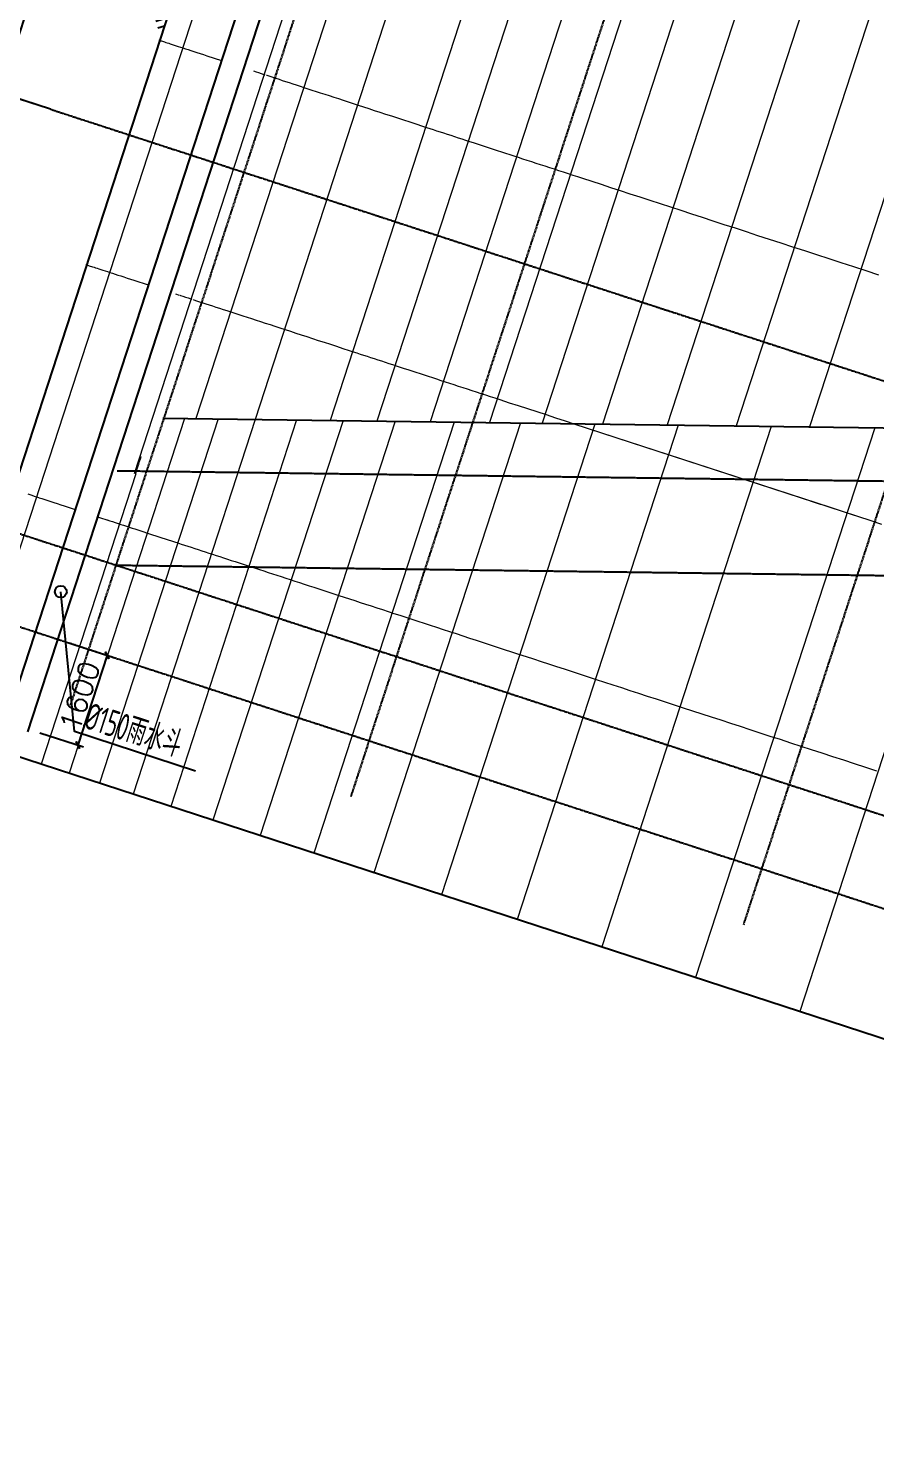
# Model space of a CAD drawing. Header units: millimetres. Extents: x 11677979 to 24947533, y -12764720 to -6308891.
# Drawn here: x 11834077 to 11848448, y -6365012 to -6341176 of the extents above; entities that cross this region are included whole.
import ezdxf
from ezdxf.enums import TextEntityAlignment as Align

# ---------------------------------------------------------------- set-up
doc = ezdxf.new("R2010")
doc.units = ezdxf.units.MM
doc.header["$LTSCALE"] = 10
for name, pattern in [('A2-RG-AXIS$0$CENTER', [2, 1.25, -0.25, 0.25, -0.25]), ('A2-RG-AXIS$0$DOTE', [2.42, 2, -0.2, 0.02, -0.2]), ('A2-RI-F4$0$A2-RG-AXIS$0$CENTER', [2, 1.25, -0.25, 0.25, -0.25]), ('A2-RI-F4$0$A2-RG-AXIS$0$DOTE', [2.42, 2, -0.2, 0.02, -0.2])]:
    doc.linetypes.add(name, pattern=pattern)
for name, color, linetype in [('A2-RG-AXIS$0$A-AXIS', 1, 'Continuous'), ('A2-RG-AXIS$0$A-DIMS-100', 1, 'Continuous'), ('A2-RG-AXIS$0$A-GRID', 1, 'A2-RG-AXIS$0$CENTER'), ('A2-RI-F4$0$$9$$34$A-DIMS-100', 1, 'Continuous'), ('A2-RI-F4$0$A-ROOF-DRAN', 175, 'Continuous'), ('A2-RI-F4$0$A-ROOF-EDGE', 2, 'Continuous'), ('A2-RI-F4$0$A-SYMB', 4, 'Continuous'), ('A2-RI-F4$0$A-SYMB-AREA', 4, 'Continuous'), ('A2-RI-F4$0$A-SYMB-NAME', 4, 'Continuous'), ('A2-RI-F4$0$A2-RG-AXIS$0$A-AXIS', 1, 'Continuous'), ('A2-RI-F4$0$A2-RG-AXIS$0$A-DIMS-100', 1, 'Continuous'), ('A2-RI-F4$0$A2-RG-AXIS$0$A-GRID', 1, 'A2-RI-F4$0$A2-RG-AXIS$0$CENTER')]:
    doc.layers.add(name, color=color, linetype=linetype)
doc.layers.add('A2-RI-F4$0$A-DETL', color=5, linetype='Continuous', lineweight=5)
doc.layers.add('A2-RI-F4$0$A-ROOF-PATT', color=8, linetype='Continuous', lineweight=13)
doc.styles.add('A2-RG-AXIS$0$XD2008', font='hzs.shx', dxfattribs={"width": 0.7, "bigfont": 'hztxt.shx'})
doc.styles.add('A2-RI-F4$0$A2-RG-AXIS$0$XD2008', font='hzs.shx', dxfattribs={"width": 0.7, "bigfont": 'hztxt.shx'})
doc.styles.add('A2-RI-F4$0$ECADI', font='hzs.shx', dxfattribs={"width": 0.7, "bigfont": 'hztxt.shx'})
doc.styles.get("Standard").update_dxf_attribs({"font": 'txt', "bigfont": 'gbcbig.shx'})
doc.dimstyles.new('A2-RG-AXIS$0$XD150', dxfattribs={"dimscale": 300, "dimtxt": 2.5, "dimasz": 1.5, "dimexe": 1, "dimexo": 2, "dimgap": 0.5, "dimtad": 1, "dimdec": 0, "dimdsep": 46, "dimtxsty": 'A2-RG-AXIS$0$XD2008', "dimcen": 2.5, "dimclrt": 4, "dimaunit": 1, "dimadec": 3, "dimazin": 0, "dimtfac": 1, "dimtdec": 0, "dimtmove": 2, "dimatfit": 3, "dimfxl": 0, "dimtolj": 1, "dimtzin": 0, "dimarcsym": 0})
doc.dimstyles.new('A2-RG-AXIS$0$XD150$0', dxfattribs={"dimscale": 150, "dimtxt": 2.5, "dimasz": 1, "dimexe": 1, "dimexo": 2, "dimgap": 0.5, "dimtad": 1, "dimdec": 0, "dimdsep": 46, "dimtxsty": 'A2-RG-AXIS$0$XD2008', "dimblk": 'A2-RG-AXIS$0$_ArchTick', "dimcen": 2.5, "dimclrt": 4, "dimaunit": 1, "dimadec": 0, "dimazin": 0, "dimtfac": 1, "dimtdec": 0, "dimtmove": 2, "dimatfit": 3, "dimfxl": 0, "dimtolj": 1, "dimtzin": 0, "dimarcsym": 0})
doc.dimstyles.new('A2-RI-F4$0$$0$$0$XD100$0', dxfattribs={"dimscale": 100, "dimtxt": 3.5, "dimasz": 1, "dimexe": 1, "dimexo": 2, "dimgap": 0.5, "dimtad": 1, "dimdec": 0, "dimdsep": 46, "dimtxsty": 'Standard', "dimblk1": 'A2-RI-F4$0$$9$$20$_ArchTick', "dimblk2": 'A2-RI-F4$0$$9$$20$_ArchTick', "dimsah": 1, "dimcen": 2.5, "dimclrt": 4, "dimaunit": 1, "dimadec": 0, "dimazin": 0, "dimtfac": 1, "dimtdec": 0, "dimtix": 1, "dimtmove": 2, "dimatfit": 3, "dimfxl": 0, "dimtolj": 1, "dimtzin": 0, "dimarcsym": 0})
doc.dimstyles.new('A2-RI-F4$0$A2-RG-AXIS$0$XD150', dxfattribs={"dimscale": 300, "dimtxt": 2.5, "dimasz": 1.5, "dimexe": 1, "dimexo": 2, "dimgap": 0.5, "dimtad": 1, "dimdec": 0, "dimdsep": 46, "dimtxsty": 'A2-RI-F4$0$A2-RG-AXIS$0$XD2008', "dimcen": 2.5, "dimclrt": 4, "dimaunit": 1, "dimadec": 3, "dimazin": 0, "dimtfac": 1, "dimtdec": 0, "dimtmove": 2, "dimatfit": 3, "dimfxl": 0, "dimtolj": 1, "dimtzin": 0, "dimarcsym": 0})
doc.dimstyles.new('A2-RI-F4$0$A2-RG-AXIS$0$XD150$0', dxfattribs={"dimscale": 150, "dimtxt": 2.5, "dimasz": 1, "dimexe": 1, "dimexo": 2, "dimgap": 0.5, "dimtad": 1, "dimdec": 0, "dimdsep": 46, "dimtxsty": 'A2-RI-F4$0$A2-RG-AXIS$0$XD2008', "dimblk": 'A2-RI-F4$0$A2-RG-AXIS$0$_ArchTick', "dimcen": 2.5, "dimclrt": 4, "dimaunit": 1, "dimadec": 0, "dimazin": 0, "dimtfac": 1, "dimtdec": 0, "dimtmove": 2, "dimatfit": 3, "dimfxl": 0, "dimtolj": 1, "dimtzin": 0, "dimarcsym": 0})

# ---------------------------------------------------------------- blocks, each defined once
blk = doc.blocks.new('A2-RG-AXIS$0$_ArchTick')
at = {"color": 0, "linetype": 'ByBlock', "const_width": 0.4}
blk.add_lwpolyline([(-0.5, -0.5), (0.5, 0.5)], dxfattribs=at)
blk = doc.blocks.new('*D421')
at = {"layer": 'A2-RG-AXIS$0$A-DIMS-100', "color": 0, "lineweight": -2, "ltscale": 3, "transparency": 16777216}
for p, q in [((11753070, -6371598), (11752455, -6363872)), ((11854556, -6379588), (11856371, -6372053))]:
    blk.add_line(p, q, dxfattribs=at)
blk.add_arc((11778731, -6694179), 331200, 76.44866, 94.54827, dxfattribs=at)
at = {"layer": 'Defpoints', "color": 0, "ltscale": 3, "transparency": 16777216}
for p in [(11822065, -6365826), (11753093, -6371897), (11854485, -6379879), (11778731, -6694179)]:
    blk.add_point(p, dxfattribs=at)
at = {"layer": 'A2-RG-AXIS$0$A-DIMS-100', "color": 0, "lineweight": -2, "ltscale": 3, "transparency": 16777216, "xscale": 150, "yscale": 150, "zscale": 150}
for p, rotation in [((11752467, -6364022), 184.5482656226652), ((11856336, -6372199), 346.4486630674553)]:
    blk.add_blockref('A2-RG-AXIS$0$_ArchTick', p, dxfattribs=dict(at, rotation=rotation))
at = {"layer": 'A2-RG-AXIS$0$A-DIMS-100', "color": 4, "ltscale": 3, "transparency": 16777216, "insert": (11804749, -6363703), "char_height": 375, "attachment_point": 5, "rotation": 355.4985, "style": 'A2-RG-AXIS$0$XD2008'}
blk.add_mtext('\\A1;18°5\'59"', dxfattribs=at)
blk = doc.blocks.new('*D491')
at = {"layer": 'A2-RG-AXIS$0$A-DIMS-100', "color": 0, "lineweight": -2, "ltscale": 3, "transparency": 16777216}
blk.add_arc((11859129, -6350592), 5747, 341.947, 359.2286, dxfattribs=at)
at = {"layer": 'Defpoints', "color": 0, "ltscale": 3, "transparency": 16777216}
for p in [(11834459, -6342551), (11835567, -6350275), (11872705, -6350775), (11864744, -6351816), (11872420, -6354924)]:
    blk.add_point(p, dxfattribs=at)
at = {"layer": 'A2-RG-AXIS$0$A-DIMS-100', "color": 0, "lineweight": -2, "ltscale": 3, "transparency": 16777216, "xscale": 150, "yscale": 150, "zscale": 150}
for p, rotation in [((11864875, -6350669), 89.22855370033292), ((11864593, -6352373), 251.9470404933478)]:
    blk.add_blockref('A2-RG-AXIS$0$_ArchTick', p, dxfattribs=dict(at, rotation=rotation))
at = {"layer": 'A2-RG-AXIS$0$A-DIMS-100', "color": 4, "ltscale": 3, "transparency": 16777216, "insert": (11865469, -6351643), "char_height": 375, "attachment_point": 5, "rotation": 80.5878, "style": 'A2-RG-AXIS$0$XD2008'}
blk.add_mtext('\\A1;17°16\'53"', dxfattribs=at)
blk = doc.blocks.new('*D494')
at = {"layer": 'A2-RG-AXIS$0$A-DIMS-100', "color": 0, "lineweight": -2, "transparency": 16777216}
for p, q in [((11831434, -6348928), (11833604, -6342272)), ((11834174, -6342458), (11833461, -6342226)), ((11832005, -6349114), (11831292, -6348881))]:
    blk.add_line(p, q, dxfattribs=at)
at = {"layer": 'Defpoints', "color": 0, "transparency": 16777216}
for p in [(11833604, -6342272), (11834459, -6342551), (11832290, -6349207)]:
    blk.add_point(p, dxfattribs=at)
at = {"layer": 'A2-RG-AXIS$0$A-DIMS-100', "color": 0, "lineweight": -2, "transparency": 16777216, "xscale": 150, "yscale": 150, "zscale": 150}
for p, rotation in [((11833604, -6342272), 71.94704043113722), ((11831434, -6348928), 251.9470404311372)]:
    blk.add_blockref('A2-RG-AXIS$0$_ArchTick', p, dxfattribs=dict(at, rotation=rotation))
at = {"layer": 'A2-RG-AXIS$0$A-DIMS-100', "color": 4, "transparency": 16777216, "insert": (11832270, -6345519), "char_height": 375, "attachment_point": 5, "rotation": 71.947, "style": 'A2-RG-AXIS$0$XD2008'}
blk.add_mtext('\\A1;7000', dxfattribs=at)
blk = doc.blocks.new('*D495')
at = {"layer": 'A2-RG-AXIS$0$A-DIMS-100', "color": 0, "lineweight": -2, "transparency": 16777216}
for p, q in [((11833604, -6342272), (11835773, -6335617)), ((11836629, -6335896), (11835630, -6335571)), ((11834174, -6342458), (11833461, -6342226))]:
    blk.add_line(p, q, dxfattribs=at)
at = {"layer": 'Defpoints', "color": 0, "transparency": 16777216}
for p in [(11835773, -6335617), (11836914, -6335989), (11834459, -6342551)]:
    blk.add_point(p, dxfattribs=at)
at = {"layer": 'A2-RG-AXIS$0$A-DIMS-100', "color": 0, "lineweight": -2, "transparency": 16777216, "xscale": 150, "yscale": 150, "zscale": 150}
for p, rotation in [((11835773, -6335617), 71.94704053343993), ((11833604, -6342272), 251.9470405334399)]:
    blk.add_blockref('A2-RG-AXIS$0$_ArchTick', p, dxfattribs=dict(at, rotation=rotation))
at = {"layer": 'A2-RG-AXIS$0$A-DIMS-100', "color": 4, "transparency": 16777216, "insert": (11834439, -6338863), "char_height": 375, "attachment_point": 5, "rotation": 71.947, "style": 'A2-RG-AXIS$0$XD2008'}
blk.add_mtext('\\A1;7000', dxfattribs=at)
blk = doc.blocks.new('A2-RI-F4$0$A2-RG-AXIS$0$_ArchTick')
at = {"color": 0, "linetype": 'ByBlock', "const_width": 0.4}
blk.add_lwpolyline([(-0.5, -0.5), (0.5, 0.5)], dxfattribs=at)
blk = doc.blocks.new('*D946')
at = {"layer": 'A2-RI-F4$0$A2-RG-AXIS$0$A-DIMS-100', "color": 0, "lineweight": -2, "ltscale": 3, "transparency": 16777216}
for p, q in [((11753070, -6371598), (11752455, -6363872)), ((11854556, -6379588), (11856371, -6372053))]:
    blk.add_line(p, q, dxfattribs=at)
blk.add_arc((11778731, -6694179), 331200, 76.44866, 94.54827, dxfattribs=at)
at = {"layer": 'Defpoints', "color": 0, "ltscale": 3, "transparency": 16777216}
for p in [(11822065, -6365826), (11753093, -6371897), (11854485, -6379879), (11778731, -6694179)]:
    blk.add_point(p, dxfattribs=at)
at = {"layer": 'A2-RI-F4$0$A2-RG-AXIS$0$A-DIMS-100', "color": 0, "lineweight": -2, "ltscale": 3, "transparency": 16777216, "xscale": 150, "yscale": 150, "zscale": 150}
for p, rotation in [((11752467, -6364022), 184.5482656226652), ((11856336, -6372199), 346.4486630674553)]:
    blk.add_blockref('A2-RI-F4$0$A2-RG-AXIS$0$_ArchTick', p, dxfattribs=dict(at, rotation=rotation))
at = {"layer": 'A2-RI-F4$0$A2-RG-AXIS$0$A-DIMS-100', "color": 4, "ltscale": 3, "transparency": 16777216, "insert": (11804749, -6363703), "char_height": 375, "attachment_point": 5, "rotation": 355.4985, "style": 'A2-RI-F4$0$A2-RG-AXIS$0$XD2008'}
blk.add_mtext('\\A1;18°5\'59"', dxfattribs=at)
blk = doc.blocks.new('*D1016')
at = {"layer": 'A2-RI-F4$0$A2-RG-AXIS$0$A-DIMS-100', "color": 0, "lineweight": -2, "ltscale": 3, "transparency": 16777216}
blk.add_arc((11859129, -6350592), 5747, 341.947, 359.2286, dxfattribs=at)
at = {"layer": 'Defpoints', "color": 0, "ltscale": 3, "transparency": 16777216}
for p in [(11834459, -6342551), (11835567, -6350275), (11872705, -6350775), (11864744, -6351816), (11872420, -6354924)]:
    blk.add_point(p, dxfattribs=at)
at = {"layer": 'A2-RI-F4$0$A2-RG-AXIS$0$A-DIMS-100', "color": 0, "lineweight": -2, "ltscale": 3, "transparency": 16777216, "xscale": 150, "yscale": 150, "zscale": 150}
for p, rotation in [((11864875, -6350669), 89.22855370033292), ((11864593, -6352373), 251.9470404933478)]:
    blk.add_blockref('A2-RI-F4$0$A2-RG-AXIS$0$_ArchTick', p, dxfattribs=dict(at, rotation=rotation))
at = {"layer": 'A2-RI-F4$0$A2-RG-AXIS$0$A-DIMS-100', "color": 4, "ltscale": 3, "transparency": 16777216, "insert": (11865469, -6351643), "char_height": 375, "attachment_point": 5, "rotation": 80.5878, "style": 'A2-RI-F4$0$A2-RG-AXIS$0$XD2008'}
blk.add_mtext('\\A1;17°16\'53"', dxfattribs=at)
blk = doc.blocks.new('*D1019')
at = {"layer": 'A2-RI-F4$0$A2-RG-AXIS$0$A-DIMS-100', "color": 0, "lineweight": -2, "transparency": 16777216}
for p, q in [((11831434, -6348928), (11833604, -6342272)), ((11834174, -6342458), (11833461, -6342226)), ((11832005, -6349114), (11831292, -6348881))]:
    blk.add_line(p, q, dxfattribs=at)
at = {"layer": 'Defpoints', "color": 0, "transparency": 16777216}
for p in [(11833604, -6342272), (11834459, -6342551), (11832290, -6349207)]:
    blk.add_point(p, dxfattribs=at)
at = {"layer": 'A2-RI-F4$0$A2-RG-AXIS$0$A-DIMS-100', "color": 0, "lineweight": -2, "transparency": 16777216, "xscale": 150, "yscale": 150, "zscale": 150}
for p, rotation in [((11833604, -6342272), 71.94704043113722), ((11831434, -6348928), 251.9470404311372)]:
    blk.add_blockref('A2-RI-F4$0$A2-RG-AXIS$0$_ArchTick', p, dxfattribs=dict(at, rotation=rotation))
at = {"layer": 'A2-RI-F4$0$A2-RG-AXIS$0$A-DIMS-100', "color": 4, "transparency": 16777216, "insert": (11832270, -6345519), "char_height": 375, "attachment_point": 5, "rotation": 71.947, "style": 'A2-RI-F4$0$A2-RG-AXIS$0$XD2008'}
blk.add_mtext('\\A1;7000', dxfattribs=at)
blk = doc.blocks.new('*D1020')
at = {"layer": 'A2-RI-F4$0$A2-RG-AXIS$0$A-DIMS-100', "color": 0, "lineweight": -2, "transparency": 16777216}
for p, q in [((11833604, -6342272), (11835773, -6335617)), ((11836629, -6335896), (11835630, -6335571)), ((11834174, -6342458), (11833461, -6342226))]:
    blk.add_line(p, q, dxfattribs=at)
at = {"layer": 'Defpoints', "color": 0, "transparency": 16777216}
for p in [(11835773, -6335617), (11836914, -6335989), (11834459, -6342551)]:
    blk.add_point(p, dxfattribs=at)
at = {"layer": 'A2-RI-F4$0$A2-RG-AXIS$0$A-DIMS-100', "color": 0, "lineweight": -2, "transparency": 16777216, "xscale": 150, "yscale": 150, "zscale": 150}
for p, rotation in [((11835773, -6335617), 71.94704053343993), ((11833604, -6342272), 251.9470405334399)]:
    blk.add_blockref('A2-RI-F4$0$A2-RG-AXIS$0$_ArchTick', p, dxfattribs=dict(at, rotation=rotation))
at = {"layer": 'A2-RI-F4$0$A2-RG-AXIS$0$A-DIMS-100', "color": 4, "transparency": 16777216, "insert": (11834439, -6338863), "char_height": 375, "attachment_point": 5, "rotation": 71.947, "style": 'A2-RI-F4$0$A2-RG-AXIS$0$XD2008'}
blk.add_mtext('\\A1;7000', dxfattribs=at)
blk = doc.blocks.new('A2-RI-F4$0$5erhfh')
at = {"layer": 'A2-RI-F4$0$A-SYMB-AREA', "style": 'A2-RI-F4$0$ECADI', "width": 0.7}
blk.add_attdef('340M2', text='', height=2.5, dxfattribs=at).set_placement((0, 1.25), align=Align.MIDDLE_LEFT)
at = {"layer": 'A2-RI-F4$0$A-SYMB-NAME', "style": 'A2-RI-F4$0$ECADI', "width": 0.7}
blk.add_attdef('CHINESENAME', (-12.29, 3.09), '', height=4.5, dxfattribs=at)
blk = doc.blocks.new('A2-RI-F4$0$$9$$20$_ArchTick')
at = {"color": 0, "linetype": 'ByBlock', "const_width": 0.4}
blk.add_lwpolyline([(-0.5, -0.5), (0.5, 0.5)], dxfattribs=at)
blk = doc.blocks.new('*D540')
at = {"layer": 'A2-RI-F4$0$$9$$34$A-DIMS-100', "color": 0, "lineweight": -2, "transparency": 16777216}
for p, q in [((11834770, -6351592), (11835511, -6351834)), ((11835416, -6351803), (11834921, -6353325)), ((11834274, -6353114), (11835016, -6353356))]:
    blk.add_line(p, q, dxfattribs=at)
at = {"layer": 'Defpoints', "color": 0, "transparency": 16777216}
for p in [(11834579, -6351531), (11834084, -6353052), (11834921, -6353325)]:
    blk.add_point(p, dxfattribs=at)
at = {"layer": 'A2-RI-F4$0$$9$$34$A-DIMS-100', "color": 0, "lineweight": -2, "transparency": 16777216, "xscale": 100, "yscale": 100, "zscale": 100}
for p, rotation in [((11835416, -6351803), 71.94704049331978), ((11834921, -6353325), 251.9470404933197)]:
    blk.add_blockref('A2-RI-F4$0$$9$$20$_ArchTick', p, dxfattribs=dict(at, rotation=rotation))
at = {"layer": 'A2-RI-F4$0$$9$$34$A-DIMS-100', "color": 4, "transparency": 16777216, "insert": (11834955, -6352494), "char_height": 350, "attachment_point": 5, "rotation": 71.947}
blk.add_mtext('\\A1;1600', dxfattribs=at)
blk = doc.blocks.new('*D542')
at = {"layer": 'A2-RI-F4$0$$9$$34$A-DIMS-100', "color": 0, "lineweight": -2, "transparency": 16777216}
blk.add_arc((11836879, -6339634), 1378, 145.0388, 251.9468, dxfattribs=at)
at = {"layer": 'Defpoints', "color": 0, "transparency": 16777216}
for p in [(11835209, -6338466), (11835502, -6339650), (11836879, -6339634), (11837822, -6340292), (11832502, -6353062)]:
    blk.add_point(p, dxfattribs=at)
at = {"layer": 'A2-RI-F4$0$$9$$34$A-DIMS-100', "color": 0, "lineweight": -2, "transparency": 16777216, "xscale": 100, "yscale": 100, "zscale": 100}
for p, rotation in [((11835750, -6338844), 55.03883331602694), ((11836452, -6340943), 341.9467563309354)]:
    blk.add_blockref('A2-RI-F4$0$$9$$20$_ArchTick', p, dxfattribs=dict(at, rotation=rotation))
at = {"layer": 'A2-RI-F4$0$$9$$34$A-DIMS-100', "color": 4, "transparency": 16777216, "insert": (11835818, -6339989), "char_height": 350, "attachment_point": 5, "rotation": 288.4928}
blk.add_mtext('\\A1;106°54\'29"', dxfattribs=at)
blk = doc.blocks.new('A2-RG-AXIS')
at = {"layer": 'A2-RG-AXIS$0$A-AXIS'}
blk.add_line((11834459.4, -6342551.3), (11832177.6, -6341807.5), dxfattribs=at)
at = {"layer": 'A2-RG-AXIS$0$A-GRID', "linetype": 'A2-RG-AXIS$0$DOTE'}
for p, q in [((11847953.1, -6312274.5), (11834792.3, -6352651.7)), ((11852707, -6313824), (11839546.1, -6354201.2)), ((11859362.3, -6315993.2), (11846201.5, -6356370.4)), ((11834459.4, -6342551.3), (11872420.1, -6354924.3)), ((11835588.6, -6348674.9), (11872727, -6349175.1)), ((11832290.2, -6349206.7), (11870250.8, -6361579.7)), ((11835567, -6350274.8), (11872705.5, -6350774.9)), ((11831825.3, -6350632.8), (11869786, -6363005.8))]:
    blk.add_line(p, q, dxfattribs=at)
at = {"layer": 'A2-RG-AXIS$0$A-DIMS-100'}
dim = blk.add_linear_dim(base=(11835773, -6335617), p1=(11834459.4, -6342551.3), p2=(11836913.9, -6335988.9), angle=251.94704, dimstyle='A2-RG-AXIS$0$XD150$0', dxfattribs=at)
dim.commit()
dim.dimension.update_dxf_attribs({"geometry": '*D495', "text_midpoint": (11834438.8, -6338863.3)})
dim = blk.add_aligned_dim(p1=(11832290.2, -6349206.7), p2=(11834459.4, -6342551.3), distance=900, dimstyle='A2-RG-AXIS$0$XD150$0', dxfattribs=at)
dim.commit()
dim.dimension.update_dxf_attribs({"geometry": '*D494', "text_midpoint": (11832269.5, -6345518.7)})
at = {"layer": 'A2-RG-AXIS$0$A-DIMS-100', "ltscale": 3}
dim = blk.add_angular_dim_2l(base=(11864743.7, -6351815.5), line1=((11834459.4, -6342551.3), (11872420.1, -6354924.3)), line2=((11835567, -6350274.8), (11872705.5, -6350774.9)), dimstyle='A2-RG-AXIS$0$XD150', override={"dimscale": 150, "dimasz": 1, "dimblk": 'A2-RG-AXIS$0$_ArchTick', "dimadec": 4}, dxfattribs=at)
dim.commit()
dim.dimension.update_dxf_attribs({"geometry": '*D491', "text_midpoint": (11865468.5, -6351643)})
dim = blk.add_angular_dim_3p(base=(11822064.9, -6365825.9), center=(11778730.7, -6694178.7), p1=(11854485.2, -6379879.3), p2=(11753093.4, -6371896.8), dimstyle='A2-RG-AXIS$0$XD150', override={"dimscale": 150, "dimasz": 1, "dimblk": 'A2-RG-AXIS$0$_ArchTick', "dimadec": 4}, dxfattribs=at)
dim.commit()
dim.dimension.update_dxf_attribs({"geometry": '*D421', "text_midpoint": (11804748.6, -6363703.1)})
blk = doc.blocks.new('A2-RI-F4$0$A2-RG-AXIS')
at = {"layer": 'A2-RI-F4$0$A2-RG-AXIS$0$A-AXIS'}
blk.add_line((11834459.4, -6342551.3), (11832177.6, -6341807.5), dxfattribs=at)
at = {"layer": 'A2-RI-F4$0$A2-RG-AXIS$0$A-GRID', "linetype": 'A2-RI-F4$0$A2-RG-AXIS$0$DOTE'}
for p, q in [((11847953.1, -6312274.5), (11834792.3, -6352651.7)), ((11852707, -6313824), (11839546.1, -6354201.2)), ((11859362.3, -6315993.2), (11846201.5, -6356370.4)), ((11834459.4, -6342551.3), (11872420.1, -6354924.3)), ((11835588.6, -6348674.9), (11872727, -6349175.1)), ((11832290.2, -6349206.7), (11870250.8, -6361579.7)), ((11835567, -6350274.8), (11872705.5, -6350774.9)), ((11831825.3, -6350632.8), (11869786, -6363005.8))]:
    blk.add_line(p, q, dxfattribs=at)
at = {"layer": 'A2-RI-F4$0$A2-RG-AXIS$0$A-DIMS-100'}
dim = blk.add_linear_dim(base=(11835773, -6335617), p1=(11834459.4, -6342551.3), p2=(11836913.9, -6335988.9), angle=251.94704, dimstyle='A2-RI-F4$0$A2-RG-AXIS$0$XD150$0', dxfattribs=at)
dim.commit()
dim.dimension.update_dxf_attribs({"geometry": '*D1020', "text_midpoint": (11834438.8, -6338863.3)})
dim = blk.add_aligned_dim(p1=(11832290.2, -6349206.7), p2=(11834459.4, -6342551.3), distance=900, dimstyle='A2-RI-F4$0$A2-RG-AXIS$0$XD150$0', dxfattribs=at)
dim.commit()
dim.dimension.update_dxf_attribs({"geometry": '*D1019', "text_midpoint": (11832269.5, -6345518.7)})
at = {"layer": 'A2-RI-F4$0$A2-RG-AXIS$0$A-DIMS-100', "ltscale": 3}
dim = blk.add_angular_dim_2l(base=(11864743.7, -6351815.5), line1=((11834459.4, -6342551.3), (11872420.1, -6354924.3)), line2=((11835567, -6350274.8), (11872705.5, -6350774.9)), dimstyle='A2-RI-F4$0$A2-RG-AXIS$0$XD150', override={"dimscale": 150, "dimasz": 1, "dimblk": 'A2-RI-F4$0$A2-RG-AXIS$0$_ArchTick', "dimadec": 4}, dxfattribs=at)
dim.commit()
dim.dimension.update_dxf_attribs({"geometry": '*D1016', "text_midpoint": (11865468.5, -6351643)})
dim = blk.add_angular_dim_3p(base=(11822064.9, -6365825.9), center=(11778730.7, -6694178.7), p1=(11854485.2, -6379879.3), p2=(11753093.4, -6371896.8), dimstyle='A2-RI-F4$0$A2-RG-AXIS$0$XD150', override={"dimscale": 150, "dimasz": 1, "dimblk": 'A2-RI-F4$0$A2-RG-AXIS$0$_ArchTick', "dimadec": 4}, dxfattribs=at)
dim.commit()
dim.dimension.update_dxf_attribs({"geometry": '*D946', "text_midpoint": (11804748.6, -6363703.1)})
blk = doc.blocks.new('A2-RI-F4')
at = {"layer": 'A2-RI-F4$0$A-DETL'}
blk.add_line((11835985.1, -6348431.9), (11835941.3, -6348566.6), dxfattribs=at)
at = {"layer": 'A2-RI-F4$0$A-ROOF-DRAN'}
for p, q in [((11845985.9, -6315244.2), (11833687.6, -6352975.3)), ((11846366.2, -6315368.2), (11834067.9, -6353099.2))]:
    blk.add_line(p, q, dxfattribs=at)
blk.add_circle((11834631.4, -6350725), 100, dxfattribs=at)
at = {"layer": 'A2-RI-F4$0$A-ROOF-EDGE'}
for p, q in [((11836879.3, -6339633.6), (11832502.3, -6353062.2)), ((11836362.8, -6347785.2), (11872402, -6348270.6)), ((11867158.4, -6364358.1), (11832502.3, -6353062.2))]:
    blk.add_line(p, q, dxfattribs=at)
blk.add_open_spline([(11835985.1, -6348431.9), (11835965.7, -6348491.7), (11835933.2, -6348591.3), (11835900.8, -6348690.8), (11835887.8, -6348730.6)], degree=3, knots=[-1, -1, -1, -1, -0.4, 0, 0, 0, 0], dxfattribs=at)
at = {"layer": 'A2-RI-F4$0$A-ROOF-PATT', "lineweight": 9}
for p, q in [((11846854.1, -6315037.9), (11835872.3, -6348730.4)), ((11847525.7, -6315256.8), (11836920.8, -6347792.8)), ((11848437.1, -6315553.9), (11837924.7, -6347806.3)), ((11849592.4, -6315930.4), (11839197.1, -6347823.4)), ((11850313.3, -6316165.4), (11839991.2, -6347834.1)), ((11851131.3, -6316432), (11840892.1, -6347846.2)), ((11852044.8, -6316729.7), (11841898.2, -6347859.8)), ((11852292.7, -6318714.2), (11842789, -6347871.8)), ((11853127.1, -6319305.7), (11843811.7, -6347885.6)), ((11854022.5, -6319940.5), (11844909.2, -6347900.3)), ((11854977.9, -6320617.9), (11846080.3, -6347916.1)), ((11855992.5, -6321337.1), (11847323.8, -6347932.9)), ((11837898.3, -6341902), (11837940.6, -6341915.8)), ((11837940.6, -6341915.8), (11837984.3, -6341930)), ((11837984.3, -6341930), (11838029.4, -6341944.7)), ((11838029.4, -6341944.7), (11838075.9, -6341959.9)), ((11838075.9, -6341959.9), (11838092.9, -6341965.4)), ((11838116.6, -6341973.2), (11838123.8, -6341975.5)), ((11838123.8, -6341975.5), (11838173.3, -6341991.6)), ((11838173.3, -6341991.6), (11838224.2, -6342008.2)), ((11838224.2, -6342008.2), (11838276.6, -6342025.3)), ((11838276.6, -6342025.3), (11838330.5, -6342042.9)), ((11838330.5, -6342042.9), (11838386, -6342061)), ((11838386, -6342061), (11838443.1, -6342079.6)), ((11838443.1, -6342079.6), (11838501.7, -6342098.7)), ((11838501.7, -6342098.7), (11838562, -6342118.3)), ((11838562, -6342118.3), (11838623.9, -6342138.5)), ((11838623.9, -6342138.5), (11838687.4, -6342159.2)), ((11838687.4, -6342159.2), (11838752.6, -6342180.5)), ((11838752.6, -6342180.5), (11838819.5, -6342202.3)), ((11838819.5, -6342202.3), (11838888.2, -6342224.7)), ((11838888.2, -6342224.7), (11838958.5, -6342247.6)), ((11838958.5, -6342247.6), (11839030.6, -6342271.1)), ((11839030.6, -6342271.1), (11839104.5, -6342295.2)), ((11839104.5, -6342295.2), (11839180.2, -6342319.8)), ((11839180.2, -6342319.8), (11839257.7, -6342345.1)), ((11839257.7, -6342345.1), (11839337.1, -6342371)), ((11839337.1, -6342371), (11839418.3, -6342397.4)), ((11839418.3, -6342397.4), (11839501.3, -6342424.5)), ((11839501.3, -6342424.5), (11839586.3, -6342452.2)), ((11839586.3, -6342452.2), (11839673.2, -6342480.5)), ((11839673.2, -6342480.5), (11839762.1, -6342509.5)), ((11839762.1, -6342509.5), (11839852.9, -6342539.1)), ((11839852.9, -6342539.1), (11839945.7, -6342569.3)), ((11839945.7, -6342569.3), (11840040.5, -6342600.2)), ((11840040.5, -6342600.2), (11840137.3, -6342631.8)), ((11840137.3, -6342631.8), (11840236.2, -6342664)), ((11840236.2, -6342664), (11840337.1, -6342696.9)), ((11840337.1, -6342696.9), (11840440.2, -6342730.5)), ((11840440.2, -6342730.5), (11840545.3, -6342764.8)), ((11840545.3, -6342764.8), (11840652.6, -6342799.7)), ((11840652.6, -6342799.7), (11840762, -6342835.4)), ((11840762, -6342835.4), (11840829.8, -6342857.5)), ((11840829.8, -6342857.5), (11840886.8, -6342876.1)), ((11840886.8, -6342876.1), (11840944.4, -6342894.9)), ((11840944.4, -6342894.9), (11841002.7, -6342913.9)), ((11841002.7, -6342913.9), (11841061.8, -6342933.1)), ((11841061.8, -6342933.1), (11841121.5, -6342952.6)), ((11841121.5, -6342952.6), (11841181.9, -6342972.3)), ((11841181.9, -6342972.3), (11841243, -6342992.2)), ((11841243, -6342992.2), (11841304.8, -6343012.3)), ((11841304.8, -6343012.3), (11841367.2, -6343032.7)), ((11841367.2, -6343032.7), (11841430.4, -6343053.3)), ((11841430.4, -6343053.3), (11841494.3, -6343074.1)), ((11841494.3, -6343074.1), (11841558.8, -6343095.1)), ((11841558.8, -6343095.1), (11841624, -6343116.4)), ((11841624, -6343116.4), (11841689.9, -6343137.9)), ((11841689.9, -6343137.9), (11841756.5, -6343159.6)), ((11841756.5, -6343159.6), (11841823.8, -6343181.5)), ((11841823.8, -6343181.5), (11841891.7, -6343203.6)), ((11841891.7, -6343203.6), (11841960.4, -6343226)), ((11841960.4, -6343226), (11842029.7, -6343248.6)), ((11842029.7, -6343248.6), (11842099.7, -6343271.4)), ((11842099.7, -6343271.4), (11842170.3, -6343294.4)), ((11842170.3, -6343294.4), (11842241.7, -6343317.7)), ((11842241.7, -6343317.7), (11842313.7, -6343341.2)), ((11842313.7, -6343341.2), (11842386.4, -6343364.9)), ((11842386.4, -6343364.9), (11842459.7, -6343388.8)), ((11842459.7, -6343388.8), (11842533.8, -6343412.9)), ((11842533.8, -6343412.9), (11842608.5, -6343437.3)), ((11842608.5, -6343437.3), (11842683.8, -6343461.8)), ((11842683.8, -6343461.8), (11842759.9, -6343486.6)), ((11842759.9, -6343486.6), (11842836.6, -6343511.6)), ((11842836.6, -6343511.6), (11842914, -6343536.8)), ((11842914, -6343536.8), (11842992, -6343562.3)), ((11842992, -6343562.3), (11843070.8, -6343587.9)), ((11843070.8, -6343587.9), (11843150.1, -6343613.8)), ((11843150.1, -6343613.8), (11843230.2, -6343639.9)), ((11843230.2, -6343639.9), (11843310.9, -6343666.2)), ((11843310.9, -6343666.2), (11843392.3, -6343692.7)), ((11843392.3, -6343692.7), (11843474.3, -6343719.5)), ((11843474.3, -6343719.5), (11843630.6, -6343770.4)), ((11843630.6, -6343770.4), (11843789.2, -6343822.1)), ((11843789.2, -6343822.1), (11843950.2, -6343874.6)), ((11843950.2, -6343874.6), (11844113.4, -6343927.8)), ((11844113.4, -6343927.8), (11844279, -6343981.8)), ((11844279, -6343981.8), (11844446.9, -6344036.5)), ((11844446.9, -6344036.5), (11844617.1, -6344092)), ((11844617.1, -6344092), (11844789.6, -6344148.2)), ((11844789.6, -6344148.2), (11844964.4, -6344205.2)), ((11844964.4, -6344205.2), (11845141.5, -6344262.9)), ((11845141.5, -6344262.9), (11845320.8, -6344321.3)), ((11845320.8, -6344321.3), (11845502.4, -6344380.5)), ((11845502.4, -6344380.5), (11845686.3, -6344440.5)), ((11845686.3, -6344440.5), (11845872.4, -6344501.1)), ((11845872.4, -6344501.1), (11846060.8, -6344562.5)), ((11846060.8, -6344562.5), (11846251.5, -6344624.7)), ((11846251.5, -6344624.7), (11846444.3, -6344687.5)), ((11846444.3, -6344687.5), (11846639.4, -6344751.1)), ((11846639.4, -6344751.1), (11846836.8, -6344815.4)), ((11846836.8, -6344815.4), (11847036.3, -6344880.5)), ((11847036.3, -6344880.5), (11847238.1, -6344946.2)), ((11847238.1, -6344946.2), (11847442, -6345012.7)), ((11847442, -6345012.7), (11847648.2, -6345079.9)), ((11847648.2, -6345079.9), (11847856.5, -6345147.8)), ((11847856.5, -6345147.8), (11848067.1, -6345216.5)), ((11848067.1, -6345216.5), (11848279.8, -6345285.8)), ((11848279.8, -6345285.8), (11848494.7, -6345355.8)), ((11836658.7, -6345705.1), (11836701, -6345718.9)), ((11836701, -6345718.9), (11836744.7, -6345733.1)), ((11836744.7, -6345733.1), (11836789.8, -6345747.8)), ((11836789.8, -6345747.8), (11836836.3, -6345763)), ((11836836.3, -6345763), (11836853.3, -6345768.5)), ((11836877.1, -6345776.3), (11836884.2, -6345778.6)), ((11836884.2, -6345778.6), (11836933.7, -6345794.7)), ((11836933.7, -6345794.7), (11836984.6, -6345811.3)), ((11836984.6, -6345811.3), (11837037, -6345828.4)), ((11837037, -6345828.4), (11837090.9, -6345846)), ((11837090.9, -6345846), (11837146.4, -6345864.1)), ((11837146.4, -6345864.1), (11837203.5, -6345882.7)), ((11837203.5, -6345882.7), (11837262.1, -6345901.8)), ((11837262.1, -6345901.8), (11837322.4, -6345921.4)), ((11837322.4, -6345921.4), (11837384.3, -6345941.6)), ((11837384.3, -6345941.6), (11837447.8, -6345962.3)), ((11837447.8, -6345962.3), (11837513, -6345983.6)), ((11837513, -6345983.6), (11837580, -6346005.4)), ((11837580, -6346005.4), (11837648.6, -6346027.7)), ((11837648.6, -6346027.7), (11837718.9, -6346050.7)), ((11837718.9, -6346050.7), (11837791, -6346074.2)), ((11837791, -6346074.2), (11837864.9, -6346098.3)), ((11837864.9, -6346098.3), (11837940.6, -6346122.9)), ((11837940.6, -6346122.9), (11838018.1, -6346148.2)), ((11838018.1, -6346148.2), (11838097.5, -6346174)), ((11838097.5, -6346174), (11838178.7, -6346200.5)), ((11838178.7, -6346200.5), (11838261.8, -6346227.6)), ((11838261.8, -6346227.6), (11838346.7, -6346255.3)), ((11838346.7, -6346255.3), (11838433.6, -6346283.6)), ((11838433.6, -6346283.6), (11838522.5, -6346312.6)), ((11838522.5, -6346312.6), (11838613.3, -6346342.2)), ((11838613.3, -6346342.2), (11838706.1, -6346372.4)), ((11838706.1, -6346372.4), (11838800.9, -6346403.3)), ((11838800.9, -6346403.3), (11838897.7, -6346434.9)), ((11838897.7, -6346434.9), (11838996.6, -6346467.1)), ((11838996.6, -6346467.1), (11839097.5, -6346500)), ((11839097.5, -6346500), (11839200.6, -6346533.6)), ((11839200.6, -6346533.6), (11839305.7, -6346567.9)), ((11839305.7, -6346567.9), (11839413, -6346602.8)), ((11839413, -6346602.8), (11839522.4, -6346638.5)), ((11839522.4, -6346638.5), (11839590.3, -6346660.6)), ((11839590.3, -6346660.6), (11839647.2, -6346679.2)), ((11839647.2, -6346679.2), (11839704.8, -6346698)), ((11839704.8, -6346698), (11839763.2, -6346717)), ((11839763.2, -6346717), (11839822.2, -6346736.2)), ((11839822.2, -6346736.2), (11839881.9, -6346755.7)), ((11839881.9, -6346755.7), (11839942.3, -6346775.4)), ((11839942.3, -6346775.4), (11840003.4, -6346795.3)), ((11840003.4, -6346795.3), (11840065.2, -6346815.4)), ((11840065.2, -6346815.4), (11840127.7, -6346835.8)), ((11840127.7, -6346835.8), (11840190.8, -6346856.4)), ((11840190.8, -6346856.4), (11840254.7, -6346877.2)), ((11840254.7, -6346877.2), (11840319.2, -6346898.2)), ((11840319.2, -6346898.2), (11840384.4, -6346919.5)), ((11840384.4, -6346919.5), (11840450.3, -6346940.9)), ((11840450.3, -6346940.9), (11840516.9, -6346962.7)), ((11840516.9, -6346962.7), (11840584.2, -6346984.6)), ((11840584.2, -6346984.6), (11840652.1, -6347006.7)), ((11840652.1, -6347006.7), (11840720.8, -6347029.1)), ((11840720.8, -6347029.1), (11840790.1, -6347051.7)), ((11840790.1, -6347051.7), (11840860.1, -6347074.5)), ((11840860.1, -6347074.5), (11840930.7, -6347097.5)), ((11840930.7, -6347097.5), (11841002.1, -6347120.8)), ((11841002.1, -6347120.8), (11841074.1, -6347144.3)), ((11841074.1, -6347144.3), (11841146.8, -6347167.9)), ((11841146.8, -6347167.9), (11841220.1, -6347191.9)), ((11841220.1, -6347191.9), (11841294.2, -6347216)), ((11841294.2, -6347216), (11841368.9, -6347240.3)), ((11841368.9, -6347240.3), (11841444.3, -6347264.9)), ((11841444.3, -6347264.9), (11841520.3, -6347289.7)), ((11841520.3, -6347289.7), (11841597, -6347314.7)), ((11841597, -6347314.7), (11841674.4, -6347339.9)), ((11841674.4, -6347339.9), (11841752.5, -6347365.4)), ((11841752.5, -6347365.4), (11841831.2, -6347391)), ((11841831.2, -6347391), (11841910.6, -6347416.9)), ((11841910.6, -6347416.9), (11841990.6, -6347443)), ((11841990.6, -6347443), (11842071.3, -6347469.3)), ((11842071.3, -6347469.3), (11842152.7, -6347495.8)), ((11842152.7, -6347495.8), (11842234.7, -6347522.5)), ((11842234.7, -6347522.5), (11842387, -6347572.2)), ((11842387, -6347572.2), (11842541.6, -6347622.6)), ((11836730.4, -6347790.2), (11834771, -6353801.7)), ((11837298.6, -6347797.8), (11835286.9, -6353969.8)), ((11837926.9, -6347806.3), (11835857.3, -6354155.8)), ((11838628.2, -6347815.8), (11836494.1, -6354363.3)), ((11839415.6, -6347826.4), (11837209, -6354596.3)), ((11840302, -6347838.3), (11838013.8, -6354858.7)), ((11841300.5, -6347851.7), (11838920.4, -6355154.2)), ((11842541.6, -6347622.6), (11842698.3, -6347673.7)), ((11842698.3, -6347673.7), (11842857.3, -6347725.5)), ((11842857.3, -6347725.5), (11843018.4, -6347778)), ((11843018.4, -6347778), (11843181.8, -6347831.2)), ((11843181.8, -6347831.2), (11843328.5, -6347879.1)), ((11842424.1, -6347866.9), (11839940.5, -6355486.7)), ((11843685.7, -6347883.9), (11841086, -6355860)), ((11845098.4, -6347902.9), (11842368.6, -6356278.1)), ((11843325.7, -6347879), (11847672, -6349295.6)), ((11843325.7, -6347879), (11848365.3, -6349521.6)), ((11846675.2, -6347924.1), (11843800.2, -6356744.7)), ((11848429, -6347947.8), (11845392.6, -6357263.7)), ((11850372.9, -6347973.9), (11847157.5, -6357839)), ((11835901, -6348729.1), (11834297.8, -6353647.5)), ((11847336.2, -6349186.2), (11847503.2, -6349240.6)), ((11835255.5, -6349455.7), (11835463.8, -6349523.6)), ((11835419.1, -6349508.2), (11835461.4, -6349522)), ((11835461.4, -6349522), (11835463.1, -6349522.5)), ((11847672, -6349295.6), (11847842.6, -6349351.2)), ((11847842.6, -6349351.2), (11848015, -6349407.4)), ((11848015, -6349407.4), (11848189.2, -6349464.2)), ((11848365.3, -6349521.6), (11848543.3, -6349579.6)), ((11835463.8, -6349523.6), (11835509.6, -6349538.5)), ((11835509.6, -6349538.5), (11835555.8, -6349553.6)), ((11835555.8, -6349553.6), (11835602.2, -6349568.7)), ((11835602.2, -6349568.7), (11835613.4, -6349572.4)), ((11835617.9, -6349573.8), (11835649, -6349584)), ((11835649, -6349584), (11835696.1, -6349599.3)), ((11835696.1, -6349599.3), (11835743.6, -6349614.8)), ((11835743.6, -6349614.8), (11835791.4, -6349630.4)), ((11835791.4, -6349630.4), (11835839.6, -6349646.1)), ((11835839.6, -6349646.1), (11835888.2, -6349661.9)), ((11835888.2, -6349661.9), (11835937.2, -6349677.9)), ((11835937.2, -6349677.9), (11835986.5, -6349694)), ((11835986.5, -6349694), (11836036.3, -6349710.2)), ((11836036.3, -6349710.2), (11836086.6, -6349726.6)), ((11836086.6, -6349726.6), (11836137.2, -6349743.1)), ((11836137.2, -6349743.1), (11836188.4, -6349759.8)), ((11836188.4, -6349759.8), (11836240, -6349776.6)), ((11836240, -6349776.6), (11836292.1, -6349793.6)), ((11836292.1, -6349793.6), (11836344.7, -6349810.7)), ((11836344.7, -6349810.7), (11836397.8, -6349828)), ((11836397.8, -6349828), (11836451.5, -6349845.5)), ((11836451.5, -6349845.5), (11836505.6, -6349863.2)), ((11836505.6, -6349863.2), (11836560.4, -6349881)), ((11836560.4, -6349881), (11836615.6, -6349899)), ((11836615.6, -6349899), (11836671.5, -6349917.2)), ((11836671.5, -6349917.2), (11836727.9, -6349935.6)), ((11836727.9, -6349935.6), (11836785, -6349954.2)), ((11836785, -6349954.2), (11836842.7, -6349973)), ((11836842.7, -6349973), (11836900.9, -6349992)), ((11836900.9, -6349992), (11836959.9, -6350011.2)), ((11836959.9, -6350011.2), (11837019.4, -6350030.6)), ((11837019.4, -6350030.6), (11837079.7, -6350050.3)), ((11837079.7, -6350050.3), (11837140.6, -6350070.1)), ((11837140.6, -6350070.1), (11837202.2, -6350090.2)), ((11837202.2, -6350090.2), (11837264.5, -6350110.5)), ((11837264.5, -6350110.5), (11837327.6, -6350131.1)), ((11837327.6, -6350131.1), (11837391.3, -6350151.9)), ((11837391.3, -6350151.9), (11837455.8, -6350172.9)), ((11837455.8, -6350172.9), (11837521.1, -6350194.1)), ((11837521.1, -6350194.1), (11837587.1, -6350215.7)), ((11837587.1, -6350215.7), (11837653.9, -6350237.4)), ((11837653.9, -6350237.4), (11837721.5, -6350259.5)), ((11837721.5, -6350259.5), (11837789.9, -6350281.8)), ((11837789.9, -6350281.8), (11837859.1, -6350304.3)), ((11837859.1, -6350304.3), (11837929.1, -6350327.1)), ((11837929.1, -6350327.1), (11838000, -6350350.2)), ((11838000, -6350350.2), (11838071.7, -6350373.6)), ((11838071.7, -6350373.6), (11838144.3, -6350397.3)), ((11838144.3, -6350397.3), (11838217.8, -6350421.2)), ((11838217.8, -6350421.2), (11838292.2, -6350445.5)), ((11838292.2, -6350445.5), (11838367.5, -6350470)), ((11838367.5, -6350470), (11838443.7, -6350494.9)), ((11838443.7, -6350494.9), (11838520.9, -6350520)), ((11838520.9, -6350520), (11838598.9, -6350545.5)), ((11838598.9, -6350545.5), (11838678, -6350571.2)), ((11838678, -6350571.2), (11838758, -6350597.3)), ((11838758, -6350597.3), (11838839, -6350623.7)), ((11838839, -6350623.7), (11838921, -6350650.4)), ((11838921, -6350650.4), (11839004, -6350677.5)), ((11839004, -6350677.5), (11839088, -6350704.9)), ((11839088, -6350704.9), (11839173.1, -6350732.6)), ((11839173.1, -6350732.6), (11839259.2, -6350760.7)), ((11839259.2, -6350760.7), (11839346.4, -6350789.1)), ((11839346.4, -6350789.1), (11839434.6, -6350817.8)), ((11839434.6, -6350817.8), (11839523.9, -6350847)), ((11839523.9, -6350847), (11839614.4, -6350876.4)), ((11839614.4, -6350876.4), (11839705.9, -6350906.3)), ((11839705.9, -6350906.3), (11839798.6, -6350936.5)), ((11839798.6, -6350936.5), (11839892.4, -6350967)), ((11839892.4, -6350967), (11839987.3, -6350998)), ((11839987.3, -6350998), (11840083.4, -6351029.3)), ((11840083.4, -6351029.3), (11840180.7, -6351061)), ((11840180.7, -6351061), (11840279.2, -6351093.1)), ((11840279.2, -6351093.1), (11840378.8, -6351125.6)), ((11840378.8, -6351125.6), (11840479.7, -6351158.5)), ((11840479.7, -6351158.5), (11840581.8, -6351191.8)), ((11840581.8, -6351191.8), (11840685.2, -6351225.5)), ((11840685.2, -6351225.5), (11840789.8, -6351259.6)), ((11840789.8, -6351259.6), (11840895.6, -6351294.1)), ((11840895.6, -6351294.1), (11841002.8, -6351329)), ((11841002.8, -6351329), (11841111.2, -6351364.3)), ((11841111.2, -6351364.3), (11841220.9, -6351400.1)), ((11841220.9, -6351400.1), (11841332, -6351436.3)), ((11841332, -6351436.3), (11841444.4, -6351472.9)), ((11841444.4, -6351472.9), (11841558.1, -6351510)), ((11841558.1, -6351510), (11841673.2, -6351547.5)), ((11841673.2, -6351547.5), (11841789.6, -6351585.4)), ((11841789.6, -6351585.4), (11841907.4, -6351623.8)), ((11841907.4, -6351623.8), (11842026.6, -6351662.7)), ((11842026.6, -6351662.7), (11842147.2, -6351702)), ((11842147.2, -6351702), (11842269.3, -6351741.8)), ((11842269.3, -6351741.8), (11842392.7, -6351782)), ((11842392.7, -6351782), (11842517.7, -6351822.7)), ((11842517.7, -6351822.7), (11842644, -6351863.9)), ((11842644, -6351863.9), (11842771.8, -6351905.6)), ((11842771.8, -6351905.6), (11842901.2, -6351947.7)), ((11842901.2, -6351947.7), (11843032, -6351990.4)), ((11843032, -6351990.4), (11843164.3, -6352033.5)), ((11843164.3, -6352033.5), (11843298.1, -6352077.1)), ((11843298.1, -6352077.1), (11843433.5, -6352121.2)), ((11843433.5, -6352121.2), (11843570.4, -6352165.9)), ((11843570.4, -6352165.9), (11843708.8, -6352211)), ((11843708.8, -6352211), (11843848.9, -6352256.6)), ((11843848.9, -6352256.6), (11843990.5, -6352302.8)), ((11843990.5, -6352302.8), (11844133.7, -6352349.5)), ((11844133.7, -6352349.5), (11844278.6, -6352396.7)), ((11844278.6, -6352396.7), (11844425, -6352444.4)), ((11844425, -6352444.4), (11844573.1, -6352492.7)), ((11844573.1, -6352492.7), (11844722.8, -6352541.5)), ((11844722.8, -6352541.5), (11844874.2, -6352590.8)), ((11844874.2, -6352590.8), (11845027.3, -6352640.7)), ((11845027.3, -6352640.7), (11845182, -6352691.2)), ((11845182, -6352691.2), (11845338.5, -6352742.2)), ((11845338.5, -6352742.2), (11845496.6, -6352793.7)), ((11845496.6, -6352793.7), (11845656.5, -6352845.8)), ((11845656.5, -6352845.8), (11845818.2, -6352898.5)), ((11845818.2, -6352898.5), (11845981.5, -6352951.8)), ((11845981.5, -6352951.8), (11846146.7, -6353005.6)), ((11846146.7, -6353005.6), (11846313.6, -6353060)), ((11846313.6, -6353060), (11846482.3, -6353115)), ((11846482.3, -6353115), (11846652.8, -6353170.6)), ((11846652.8, -6353170.6), (11846825.1, -6353226.7)), ((11846825.1, -6353226.7), (11846999.2, -6353283.5)), ((11846999.2, -6353283.5), (11847175.2, -6353340.8)), ((11847175.2, -6353340.8), (11847353, -6353398.8)), ((11847353, -6353398.8), (11847532.7, -6353457.4)), ((11847532.7, -6353457.4), (11847714.3, -6353516.5)), ((11847714.3, -6353516.5), (11847897.8, -6353576.3)), ((11847897.8, -6353576.3), (11848083.1, -6353636.8)), ((11848083.1, -6353636.8), (11848270.4, -6353697.8)), ((11848270.4, -6353697.8), (11848459.6, -6353759.5))]:
    blk.add_line(p, q, dxfattribs=at)
at = {"layer": 'A2-RI-F4$0$A-ROOF-PATT'}
for p, q in [((11837229.1, -6339878.5), (11832890.1, -6353190.8)), ((11836294.4, -6341379.2), (11836296.2, -6341379.8)), ((11836296.2, -6341379.8), (11836300.1, -6341381.1)), ((11836300.1, -6341381.1), (11836306.3, -6341383.1)), ((11836306.3, -6341383.1), (11836314.6, -6341385.8)), ((11836314.6, -6341385.8), (11836325.1, -6341389.2)), ((11836325.1, -6341389.2), (11836337.8, -6341393.4)), ((11836337.8, -6341393.4), (11836352.7, -6341398.2)), ((11836352.7, -6341398.2), (11836369.8, -6341403.8)), ((11836369.8, -6341403.8), (11836389, -6341410.1)), ((11836389, -6341410.1), (11836410.5, -6341417.1)), ((11836410.5, -6341417.1), (11836434.1, -6341424.8)), ((11836434.1, -6341424.8), (11836460, -6341433.2)), ((11836460, -6341433.2), (11836488, -6341442.3)), ((11836488, -6341442.3), (11836518.2, -6341452.2)), ((11836518.2, -6341452.2), (11836550.5, -6341462.7)), ((11836550.5, -6341462.7), (11836585.1, -6341474)), ((11836585.1, -6341474), (11836621.8, -6341486)), ((11836621.8, -6341486), (11836660.8, -6341498.7)), ((11836660.8, -6341498.7), (11836701.9, -6341512.1)), ((11836701.9, -6341512.1), (11836745.2, -6341526.2)), ((11836745.2, -6341526.2), (11836790.7, -6341541)), ((11836790.7, -6341541), (11836838.3, -6341556.5)), ((11836838.3, -6341556.5), (11836888.2, -6341572.8)), ((11836888.2, -6341572.8), (11836940.2, -6341589.7)), ((11836940.2, -6341589.7), (11836994.4, -6341607.4)), ((11836994.4, -6341607.4), (11837050.8, -6341625.8)), ((11837050.8, -6341625.8), (11837109.4, -6341644.9)), ((11837109.4, -6341644.9), (11837354.6, -6341724.8)), ((11835054.8, -6345182.3), (11835056.6, -6345182.9)), ((11835056.6, -6345182.9), (11835060.5, -6345184.2)), ((11835060.5, -6345184.2), (11835066.7, -6345186.2)), ((11835066.7, -6345186.2), (11835075, -6345188.9)), ((11835075, -6345188.9), (11835085.5, -6345192.3)), ((11835085.5, -6345192.3), (11835098.2, -6345196.5)), ((11835098.2, -6345196.5), (11835113.1, -6345201.3)), ((11835113.1, -6345201.3), (11835130.2, -6345206.9)), ((11835130.2, -6345206.9), (11835149.5, -6345213.2)), ((11835149.5, -6345213.2), (11835170.9, -6345220.2)), ((11835170.9, -6345220.2), (11835194.5, -6345227.9)), ((11835194.5, -6345227.9), (11835220.4, -6345236.3)), ((11835220.4, -6345236.3), (11835248.4, -6345245.4)), ((11835248.4, -6345245.4), (11835278.6, -6345255.3)), ((11835278.6, -6345255.3), (11835310.9, -6345265.8)), ((11835310.9, -6345265.8), (11835345.5, -6345277.1)), ((11835345.5, -6345277.1), (11835382.3, -6345289)), ((11835382.3, -6345289), (11835421.2, -6345301.7)), ((11835421.2, -6345301.7), (11835462.3, -6345315.1)), ((11835462.3, -6345315.1), (11835505.6, -6345329.2)), ((11835505.6, -6345329.2), (11835551.1, -6345344.1)), ((11835551.1, -6345344.1), (11835598.7, -6345359.6)), ((11835598.7, -6345359.6), (11835648.6, -6345375.9)), ((11835648.6, -6345375.9), (11835700.6, -6345392.8)), ((11835700.6, -6345392.8), (11835754.8, -6345410.5)), ((11835754.8, -6345410.5), (11835811.2, -6345428.9)), ((11835811.2, -6345428.9), (11835869.8, -6345448)), ((11835869.8, -6345448), (11836115, -6345527.9)), ((11836575.5, -6345678), (11836639.4, -6345698.8)), ((11836653, -6345703.2), (11836658.1, -6345704.9)), ((11834071.4, -6349068.9), (11834105.9, -6349080.2)), ((11834105.9, -6349080.2), (11834142.7, -6349092.1)), ((11834142.7, -6349092.1), (11834181.6, -6349104.8)), ((11834181.6, -6349104.8), (11834222.7, -6349118.2)), ((11834222.7, -6349118.2), (11834266, -6349132.3)), ((11834266, -6349132.3), (11834311.5, -6349147.2)), ((11834311.5, -6349147.2), (11834359.2, -6349162.7)), ((11834359.2, -6349162.7), (11834409, -6349178.9)), ((11834409, -6349178.9), (11834461, -6349195.9)), ((11834461, -6349195.9), (11834515.2, -6349213.6)), ((11834515.2, -6349213.6), (11834571.6, -6349231.9)), ((11834571.6, -6349231.9), (11834630.2, -6349251)), ((11834630.2, -6349251), (11834691, -6349270.8)), ((11834691, -6349270.8), (11834875.4, -6349331)), ((11835413.5, -6349506.3), (11835418.5, -6349508))]:
    blk.add_line(p, q, dxfattribs=at)
at = {"layer": 'A2-RI-F4$0$A-SYMB'}
blk.add_lwpolyline([(11836915.8, -6353764.5), (11834863.7, -6353094), (11834631.4, -6350725)], dxfattribs=at)
blk.add_blockref('A2-RI-F4$0$A2-RG-AXIS', (0, 0))
ref = blk.add_blockref('A2-RI-F4$0$5erhfh', (11836069.7, -6353700.4), dxfattribs=dict(xscale=100, yscale=100, zscale=100, rotation=341.9470404933405))
ref.add_attrib('CHINESENAME', '%%c150雨水斗', (11834996.7, -6353025.9), dxfattribs={"layer": 'A2-RI-F4$0$A-SYMB-NAME', "height": 450, "rotation": 341.94704, "style": 'A2-RI-F4$0$ECADI', "width": 0.7})
at = {"layer": 'A2-RI-F4$0$$9$$34$A-DIMS-100'}
dim = blk.add_angular_dim_2l(base=(11835501.805, -6339649.8518), line1=((11836879.3035, -6339633.6274), (11832502.2849, -6353062.232)), line2=((11835208.9976, -6338465.753), (11837821.5273, -6340292.4284)), dimstyle='A2-RI-F4$0$$0$$0$XD100$0', override={"dimadec": 4}, dxfattribs=at)
dim.commit()
dim.dimension.update_dxf_attribs({"geometry": '*D542', "text_midpoint": (11835817.8374, -6339988.6405)})
dim = blk.add_aligned_dim(p1=(11834579.4, -6351530.5), p2=(11834083.6, -6353051.8), distance=880.3, dimstyle='A2-RI-F4$0$$0$$0$XD100$0', dxfattribs=at)
dim.commit()
dim.dimension.update_dxf_attribs({"geometry": '*D540', "text_midpoint": (11834954.5, -6352494.2)})

msp = doc.modelspace()

# ---------------------------------------------------------------- block references
for name in ['A2-RI-F4', 'A2-RG-AXIS']:
    msp.add_blockref(name, (0, 0))

doc.saveas('drawing.dxf')
